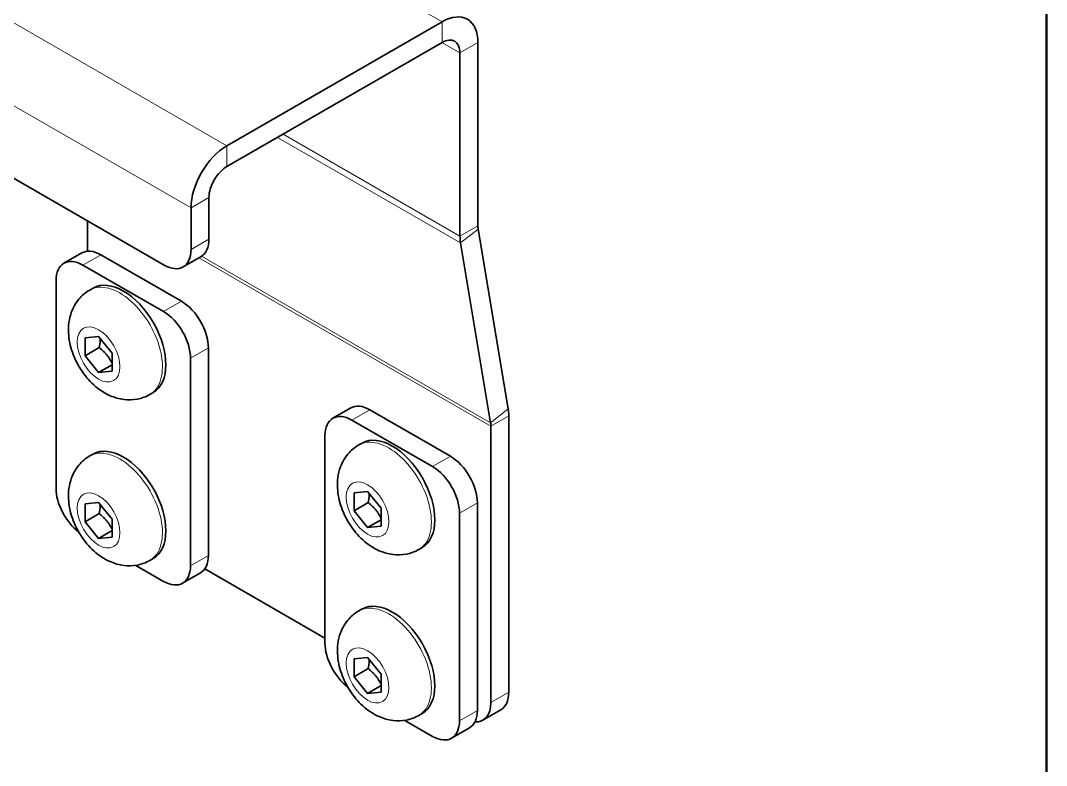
# Model space of a CAD drawing. Header units: millimetres. Extents: x 0 to 210, y 0 to 297.
# Drawn here: x 143.4 to 200, y 61.6 to 102.7 of the extents above; entities that cross this region are included whole.
import ezdxf

# ---------------------------------------------------------------- set-up
doc = ezdxf.new("R2010")
doc.units = ezdxf.units.MM
for name, color, linetype, lineweight in [('Arêtes tangentes visibles(ISO)', 7, 'Continuous', 18), ('Arêtes visibles(ISO)', 7, 'Continuous', 35), ('Cadre_0', 7, 'Continuous', 50)]:
    doc.layers.add(name, color=color, linetype=linetype, lineweight=lineweight)

# ---------------------------------------------------------------- blocks, each defined once
blk = doc.blocks.new('Cadres Cadre par défaut')
at = {"layer": 'Cadre_0', "flags": 128}
blk.add_lwpolyline([(10, 10), (10, 287), (200, 287), (200, 10), (10, 10)], dxfattribs=at)

msp = doc.modelspace()

# ---------------------------------------------------------------- linework, layer by layer
at = {"layer": 'Arêtes tangentes visibles(ISO)'}
for p, q in [((166.632, 102.604), (151.875, 111.102)), ((132.479, 108.59), (154.753, 95.763)), ((152.773, 92.334), (130.499, 105.161)), ((166.632, 101.459), (166.632, 102.604)), ((167.622, 100.885), (166.628, 101.457)), ((168.612, 101.455), (167.622, 100.885)), ((157.858, 96.407), (167.622, 90.784)), ((154.753, 95.763), (154.753, 94.619)), ((167.652, 90.404), (157.543, 96.225)), ((153.763, 92.904), (152.773, 92.334)), ((167.622, 90.784), (168.612, 91.354)), ((168.627, 91.164), (167.652, 90.404)), ((153.763, 90.615), (152.773, 90.045)), ((146.805, 89.177), (147.795, 89.747)), ((169.326, 80.292), (153.2, 89.578)), ((153.357, 89.669), (169.311, 80.482)), ((152.249, 87.182), (151.259, 86.612)), ((152.744, 84.04), (153.734, 84.61)), ((161.654, 80.626), (162.644, 81.196)), ((169.311, 80.482), (170.286, 81.242)), ((170.316, 80.862), (169.326, 80.292)), ((167.099, 78.631), (166.109, 78.06)), ((167.594, 75.488), (168.584, 76.059)), ((153.734, 73.164), (152.744, 72.594)), ((170.316, 65.611), (169.326, 65.04)), ((168.584, 64.613), (167.594, 64.043))]:
    msp.add_line(p, q, dxfattribs=at)
for centre in [(148.844, 84.924), (163.693, 76.373), (148.844, 75.768), (163.693, 67.217)]:
    msp.add_ellipse(centre, major_axis=(1.659, -2.881), ratio=0.578093, start_param=0, end_param=3.141593, dxfattribs=at)
for centre in [(147.671, 84.249), (162.52, 75.698), (147.671, 75.092), (162.52, 66.541)]:
    msp.add_ellipse(centre, major_axis=(-0.831, 1.444), ratio=0.578093, dxfattribs=at)
at = {"layer": 'Arêtes visibles(ISO)'}
for p, q in [((166.632, 102.604), (154.753, 95.763)), ((154.753, 94.619), (166.632, 101.459)), ((168.612, 101.455), (168.612, 91.354)), ((167.622, 100.885), (167.622, 90.784)), ((151.288, 89.183), (131.984, 100.299)), ((153.763, 90.615), (153.763, 92.904)), ((152.773, 92.334), (152.773, 90.045)), ((147.052, 89.945), (147.052, 91.622)), ((170.286, 81.242), (168.627, 91.164)), ((167.652, 90.404), (169.311, 80.482)), ((146.747, 89.85), (145.757, 89.28)), ((152.249, 87.182), (147.795, 89.747)), ((153.326, 89.65), (152.336, 89.08)), ((146.805, 89.177), (151.259, 86.612)), ((145.32, 76.869), (145.32, 88.315)), ((147.185, 87.806), (147.373, 87.914)), ((146.928, 85.172), (147.671, 85.24)), ((146.928, 84.181), (146.928, 85.172)), ((147.671, 85.24), (148.413, 84.317)), ((147.701, 84.626), (146.928, 84.181)), ((153.734, 73.164), (153.734, 84.61)), ((147.671, 83.258), (146.928, 84.181)), ((148.413, 84.317), (148.413, 83.326)), ((152.744, 84.04), (152.744, 72.594)), ((148.413, 83.685), (147.671, 83.258)), ((148.413, 83.326), (147.671, 83.258)), ((150.503, 82.043), (150.691, 82.151)), ((161.596, 81.299), (160.606, 80.729)), ((167.099, 78.631), (162.644, 81.196)), ((161.654, 80.626), (166.109, 78.06)), ((170.316, 80.862), (170.316, 65.611)), ((169.326, 80.292), (169.326, 65.04)), ((160.169, 68.318), (160.169, 79.764)), ((162.034, 79.255), (162.222, 79.363)), ((147.185, 78.649), (147.373, 78.758)), ((161.778, 76.621), (162.52, 76.689)), ((161.778, 75.63), (161.778, 76.621)), ((162.52, 76.689), (163.263, 75.766)), ((146.928, 76.016), (147.671, 76.084)), ((146.928, 75.024), (146.928, 76.016)), ((147.671, 76.084), (148.413, 75.16)), ((162.55, 76.074), (161.778, 75.63)), ((168.584, 64.613), (168.584, 76.059)), ((147.701, 75.469), (146.928, 75.024)), ((162.52, 74.707), (161.778, 75.63)), ((163.263, 75.766), (163.263, 74.775)), ((167.594, 75.488), (167.594, 64.043)), ((147.671, 74.101), (146.928, 75.024)), ((148.413, 75.16), (148.413, 74.169)), ((163.263, 75.134), (162.52, 74.707)), ((163.263, 74.775), (162.52, 74.707)), ((148.413, 74.529), (147.671, 74.101)), ((148.413, 74.169), (147.671, 74.101)), ((165.352, 73.492), (165.541, 73.6)), ((151.259, 71.732), (149.727, 72.615)), ((150.503, 72.887), (150.691, 72.995)), ((153.297, 72.199), (152.307, 71.629)), ((160.169, 68.597), (153.534, 72.418)), ((162.034, 70.098), (162.222, 70.207)), ((161.778, 67.464), (162.52, 67.533)), ((161.778, 66.473), (161.778, 67.464)), ((162.52, 67.533), (163.263, 66.609)), ((162.55, 66.918), (161.778, 66.473)), ((162.52, 65.55), (161.778, 66.473)), ((163.263, 66.609), (163.263, 65.618)), ((163.263, 65.978), (162.52, 65.55)), ((163.263, 65.618), (162.52, 65.55)), ((169.879, 64.646), (168.889, 64.076)), ((166.109, 63.181), (164.576, 64.064)), ((165.352, 64.335), (165.541, 64.444)), ((168.147, 63.648), (167.157, 63.078))]:
    msp.add_line(p, q, dxfattribs=at)
for centre, major_axis, start_param, end_param in [((166.632, 100.315), (1.397, 2.426), 5.495853, 7.06665), ((166.632, 100.315), (0.699, 1.213), 5.495853, 7.06665), ((154.753, 93.474), (-1.397, -2.426), 3.925057, 5.495853), ((154.753, 93.474), (0.699, 1.213), 0.783464, 2.354261), ((169.602, 91.924), (0.699, 1.213), 2.354261, 2.528794), ((169.602, 91.924), (-1.397, -2.426), 5.495853, 5.670386), ((152.278, 91.47), (1.048, -1.82), 0, 0.787332), ((147.795, 88.03), (-1.048, 1.82), 5.499721, 6.283185), ((151.288, 90.9), (1.048, -1.82), 5.499721, 7.070517), ((146.805, 87.46), (-1.048, 1.82), 5.499721, 7.070517), ((149.032, 85.033), (-1.659, 2.881), 3.141593, 6.283185), ((152.249, 85.465), (-1.048, 1.82), 3.928925, 5.499721), ((151.259, 84.895), (1.048, -1.82), 0.787332, 2.358128), ((162.644, 79.479), (-1.048, 1.82), 5.499721, 6.283185), ((168.336, 79.722), (-1.397, -2.426), 2.354261, 2.528794), ((161.654, 78.909), (-1.048, 1.82), 5.499721, 7.070517), ((168.336, 79.722), (-0.699, -1.213), 2.354261, 2.528794), ((163.881, 76.482), (-1.659, 2.881), 3.141593, 6.283185), ((149.032, 75.876), (-1.659, 2.881), 3.141593, 6.283185), ((167.099, 76.914), (-1.048, 1.82), 3.928925, 5.499721), ((166.109, 76.344), (1.048, -1.82), 0.787332, 2.358128), ((146.805, 76.014), (-1.048, 1.82), 0.787332, 2.205131), ((152.249, 74.019), (1.048, -1.82), 0, 0.787332), ((151.259, 73.449), (1.048, -1.82), 5.499721, 7.070517), ((163.881, 67.325), (-1.659, 2.881), 3.141593, 6.283185), ((161.654, 67.463), (-1.048, 1.82), 0.787332, 2.205131), ((168.831, 66.466), (1.048, -1.82), 0, 0.787332), ((167.099, 65.468), (1.048, -1.82), 0, 0.787332), ((167.841, 65.896), (1.048, -1.82), 5.922547, 7.070517), ((166.109, 64.898), (1.048, -1.82), 5.499721, 7.070517)]:
    msp.add_ellipse(centre, major_axis=major_axis, ratio=0.578093, start_param=start_param, end_param=end_param, dxfattribs=at)
for points in [[(150.503, 82.043), (150.286, 81.918), (150.047, 81.832), (149.558, 81.737), (149.309, 81.734), (148.796, 81.795), (148.541, 81.874), (148.006, 82.11), (147.743, 82.285), (147.228, 82.72), (146.988, 82.99), (146.575, 83.581), (146.404, 83.902), (146.143, 84.579), (146.052, 84.936), (145.988, 85.672), (146.008, 86.053), (146.217, 86.738), (146.362, 87.035), (146.749, 87.497), (146.954, 87.673), (147.185, 87.806)], [(165.352, 73.492), (165.135, 73.367), (164.897, 73.28), (164.407, 73.186), (164.158, 73.183), (163.645, 73.244), (163.39, 73.323), (162.855, 73.559), (162.592, 73.734), (162.077, 74.169), (161.837, 74.439), (161.424, 75.03), (161.253, 75.351), (160.992, 76.028), (160.902, 76.385), (160.838, 77.121), (160.857, 77.502), (161.066, 78.187), (161.211, 78.484), (161.598, 78.946), (161.803, 79.122), (162.034, 79.255)], [(150.503, 72.887), (150.286, 72.761), (150.047, 72.675), (149.558, 72.58), (149.309, 72.577), (148.796, 72.639), (148.541, 72.717), (148.006, 72.953), (147.743, 73.128), (147.228, 73.563), (146.988, 73.834), (146.575, 74.425), (146.404, 74.745), (146.143, 75.423), (146.052, 75.779), (145.988, 76.515), (146.008, 76.896), (146.217, 77.581), (146.362, 77.879), (146.749, 78.341), (146.954, 78.516), (147.185, 78.649)], [(165.352, 64.335), (165.135, 64.21), (164.897, 64.124), (164.407, 64.029), (164.158, 64.026), (163.645, 64.088), (163.39, 64.166), (162.855, 64.402), (162.592, 64.577), (162.077, 65.012), (161.837, 65.283), (161.424, 65.874), (161.253, 66.194), (160.992, 66.872), (160.902, 67.228), (160.838, 67.964), (160.857, 68.345), (161.066, 69.03), (161.211, 69.328), (161.598, 69.79), (161.803, 69.965), (162.034, 70.098)]]:
    msp.add_open_spline(points, degree=3, knots=[3.928925, 3.928925, 3.928925, 3.928925, 4.125205, 4.125205, 4.33673, 4.33673, 4.596464, 4.596464, 4.940371, 4.940371, 5.350186, 5.350186, 5.76326, 5.76326, 6.17755, 6.17755, 6.574854, 6.574854, 6.862026, 6.862026, 7.070517, 7.070517, 7.070517, 7.070517], dxfattribs=at)
for points, weights in [([(147.766, 85.121), (147.762, 84.906), (147.701, 84.626)], [1.07682845641, 1.07099713144, 1]), ([(147.701, 84.626), (148.173, 84.253), (148.413, 83.765)], [1, 1.14666441016, 1.01523736138]), ([(162.616, 76.57), (162.611, 76.355), (162.55, 76.074)], [1.07682845641, 1.07099713144, 1]), ([(147.766, 75.965), (147.762, 75.75), (147.701, 75.469)], [1.07682845641, 1.07099713144, 1]), ([(162.55, 76.074), (163.022, 75.702), (163.263, 75.213)], [1, 1.14666441016, 1.01523736138]), ([(147.701, 75.469), (148.173, 75.096), (148.413, 74.608)], [1, 1.14666441016, 1.01523736138]), ([(162.616, 67.414), (162.611, 67.198), (162.55, 66.918)], [1.07682845641, 1.07099713144, 1]), ([(162.55, 66.918), (163.022, 66.545), (163.263, 66.057)], [1, 1.14666441016, 1.01523736138])]:
    msp.add_rational_spline(points, weights, degree=2, dxfattribs=at)

# ---------------------------------------------------------------- block references
msp.add_blockref('Cadres Cadre par défaut', (0, 0))

doc.saveas('drawing.dxf')
